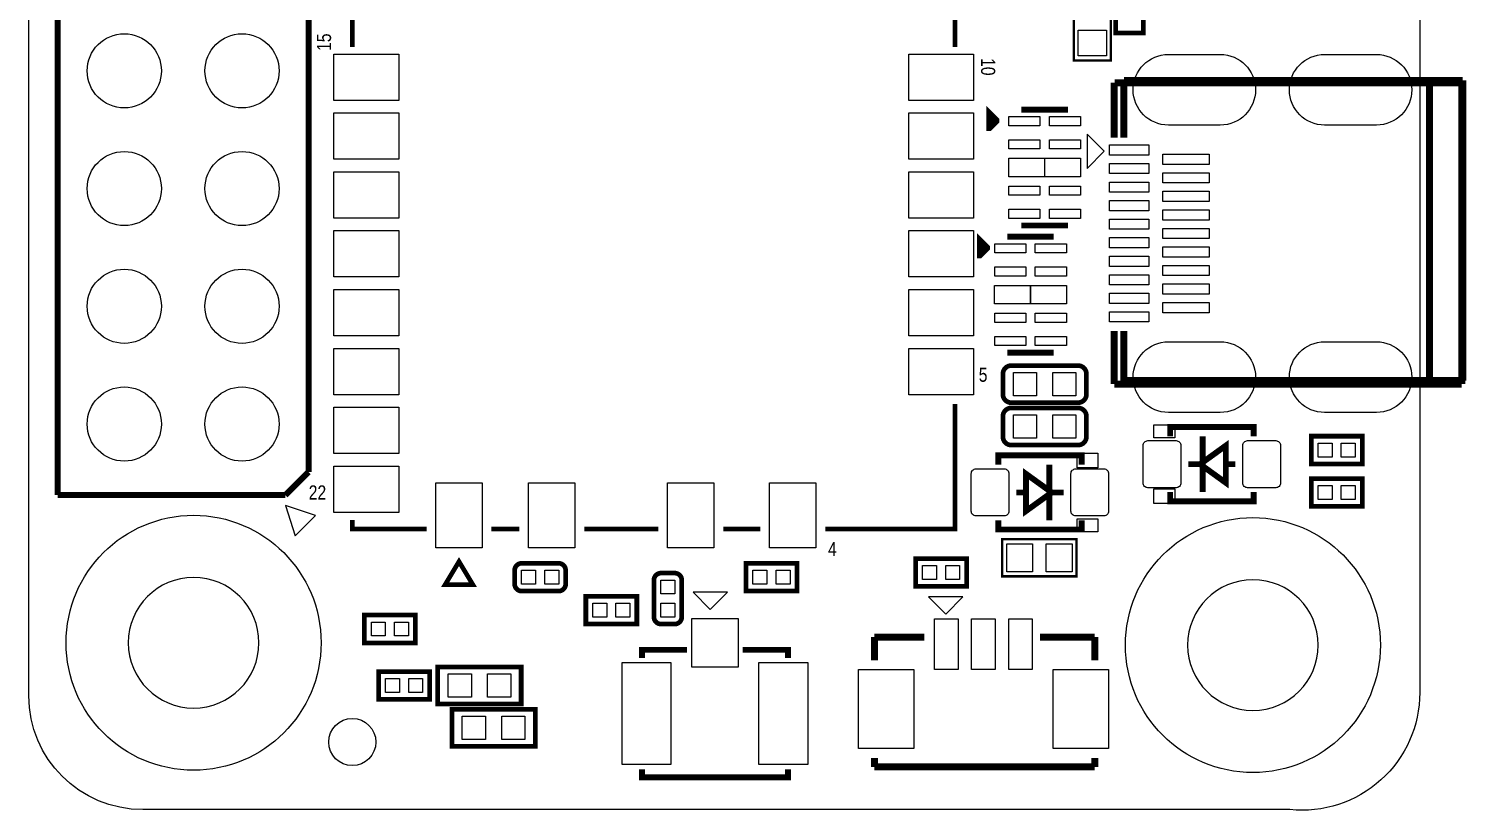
# Model space of a CAD drawing. Extents: x 49.7 to 81, y 45.3 to 110.3.
# Drawn here: x 49.71 to 80.72, y 45.26 to 62.13 of the extents above; entities that cross this region are included whole.
import ezdxf

# ---------------------------------------------------------------- set-up
doc = ezdxf.new("R2010")
doc.units = 0
for name, color, linetype in [('BG_OUTLINE', 5, 'CONTINUOUS'), ('PG_NEW-SILK-TOP', 6, 'CONTINUOUS'), ('PG_SILKSCREEN_TOP', 7, 'CONTINUOUS'), ('PIN_TOP', 92, 'CONTINUOUS')]:
    doc.layers.add(name, color=color, linetype=linetype)

msp = doc.modelspace()

# ---------------------------------------------------------------- linework, layer by layer
at = {"layer": 'BG_OUTLINE'}
for points in [[(49.71415, 107.799378, -0.414244), (52.193952, 110.278926), (77.254354, 110.278926, -0.414214), (79.719678, 107.813602), (79.719678, 47.804578, -0.444754), (76.917296, 45.277278), (52.171854, 45.277278, -0.414183), (49.71415, 47.734728)], [(54.679596, 48.87722, 1), (51.859809, 48.87708, 1)], [(77.52969, 48.827182, 1), (74.709903, 48.827042, 1)]]:
    msp.add_lwpolyline(points, format="xyb", close=True, dxfattribs=at)
at = {"layer": 'PG_NEW-SILK-TOP'}
for points, const_width in [([(50.339498, 52.06238), (50.339498, 103.392224)], 0.130048), ([(55.749698, 103.392224), (55.749698, 52.562252)], 0.130048), ([(73.056496, 61.442346), (72.256396, 61.442346), (72.256396, 63.042546), (73.056496, 63.042546), (73.056496, 61.442346)], 0.0508), ([(73.156826, 63.13551), (73.756774, 63.13551), (73.756774, 62.03569), (73.156826, 62.03569), (73.156826, 63.13551)], 0.1016), ([(72.128126, 60.381134), (71.128128, 60.381134)], 0.127), ([(71.823326, 57.637934), (70.823328, 57.637934)], 0.127), ([(72.128126, 57.881266), (71.128128, 57.881266)], 0.127), ([(71.823326, 55.138066), (70.823328, 55.138066)], 0.127), ([(74.334878, 53.330348), (74.334878, 53.5305), (76.134722, 53.5305), (76.134722, 53.330348)], 0.127), ([(77.37729, 52.735226), (77.37729, 53.335174), (78.47711, 53.335174), (78.47711, 52.735226), (77.37729, 52.735226)], 0.1016), ([(70.626478, 52.720748), (70.626478, 52.9209), (72.426322, 52.9209), (72.426322, 52.720748)], 0.127), ([(55.749698, 52.562252), (55.249572, 52.06238)], 0.130048), ([(78.47711, 52.420774), (78.47711, 51.820826), (77.37729, 51.820826), (77.37729, 52.420774), (78.47711, 52.420774)], 0.1016), ([(55.249572, 52.06238), (50.339498, 52.06238)], 0.130048), ([(76.134722, 52.130452), (76.134722, 51.9303), (74.334878, 51.9303), (74.334878, 52.130452)], 0.127), ([(72.426322, 51.520852), (72.426322, 51.3207), (70.626478, 51.3207), (70.626478, 51.520852)], 0.127), ([(72.314054, 51.110896), (72.314054, 50.310796), (70.713854, 50.310796), (70.713854, 51.110896), (72.314054, 51.110896)], 0.0508), ([(66.28511, 50.591974), (66.28511, 49.992026), (65.18529, 49.992026), (65.18529, 50.591974), (66.28511, 50.591974)], 0.1016), ([(69.94271, 50.693574), (69.94271, 50.093626), (68.84289, 50.093626), (68.84289, 50.693574), (69.94271, 50.693574)], 0.1016), ([(62.83071, 49.880774), (62.83071, 49.280826), (61.73089, 49.280826), (61.73089, 49.880774), (62.83071, 49.880774)], 0.1016), ([(58.05551, 49.474374), (58.05551, 48.874426), (56.95569, 48.874426), (56.95569, 49.474374), (58.05551, 49.474374)], 0.1016), ([(67.957192, 49.00041), (67.957192, 48.49876)], 0.1524), ([(67.957192, 49.00041), (69.030342, 49.00041)], 0.1524), ([(72.707246, 49.00041), (71.528686, 49.00041)], 0.1524), ([(72.707246, 49.00041), (72.707246, 48.49876)], 0.1524), ([(63.916052, 48.725074), (62.940946, 48.725074), (62.940946, 48.550068)], 0.127), ([(66.091054, 48.550068), (66.091054, 48.725074), (65.115948, 48.725074)], 0.127), ([(58.536078, 47.55515), (58.536078, 48.35525), (60.335922, 48.35525), (60.335922, 47.55515), (58.536078, 47.55515)], 0.1016), ([(57.26049, 47.655226), (57.26049, 48.255174), (58.36031, 48.255174), (58.36031, 47.655226), (57.26049, 47.655226)], 0.1016), ([(58.840878, 46.64075), (58.840878, 47.44085), (60.640722, 47.44085), (60.640722, 46.64075), (58.840878, 46.64075)], 0.1016), ([(62.940946, 46.150276), (62.940946, 45.97527), (66.091054, 45.97527), (66.091054, 46.150276)], 0.127), ([(67.957192, 46.200314), (67.957192, 46.389544)], 0.1524), ([(72.707246, 46.200314), (67.957192, 46.200314)], 0.1524), ([(72.707246, 46.200314), (72.707246, 46.389544)], 0.1524)]:
    msp.add_lwpolyline(points, dxfattribs=dict(at, const_width=const_width))
at = {"layer": 'PG_NEW-SILK-TOP', "const_width": 0.1016}
for points in [[(72.527922, 54.67985), (72.527922, 54.23535, -0.414244), (72.350122, 54.05755), (70.905878, 54.05755, -0.414244), (70.728078, 54.23535), (70.728078, 54.67985, -0.414244), (70.905878, 54.85765), (72.350122, 54.85765, -0.414244), (72.527922, 54.67985)], [(72.527922, 53.76545), (72.527922, 53.32095, -0.414244), (72.350122, 53.14315), (70.905878, 53.14315, -0.414244), (70.728078, 53.32095), (70.728078, 53.76545, -0.414244), (70.905878, 53.94325), (72.350122, 53.94325, -0.414244), (72.527922, 53.76545)], [(60.19546, 50.144426), (60.19546, 50.439574, -0.414157), (60.34786, 50.591974), (61.143134, 50.591974, -0.414139), (61.295534, 50.439574), (61.295534, 50.144426, -0.414241), (61.143134, 49.992026), (60.34786, 49.992026, -0.41426), (60.19546, 50.144426)], [(63.352426, 50.380646), (63.647574, 50.380646, -0.414362), (63.799974, 50.228246), (63.799974, 49.433226, -0.414362), (63.647574, 49.280826), (63.352426, 49.280826, -0.414362), (63.200026, 49.433226), (63.200026, 50.228246, -0.414362), (63.352426, 50.380646)]]:
    msp.add_lwpolyline(points, format="xyb", dxfattribs=at)
at = {"layer": 'PG_NEW-SILK-TOP'}
for points in [[(73.984866, 53.300376), (73.984866, 53.580284), (74.4347, 53.580284), (74.4347, 53.300376)], [(72.776334, 52.970684), (72.776334, 52.650898), (72.3265, 52.650898), (72.3265, 52.970684)], [(73.984866, 51.880516), (73.984866, 52.200302), (74.4347, 52.200302), (74.4347, 51.880516)], [(72.776334, 51.550824), (72.776334, 51.270916), (72.3265, 51.270916), (72.3265, 51.550824)]]:
    msp.add_lwpolyline(points, close=True, dxfattribs=at)
at = {"layer": 'PG_SILKSCREEN_TOP'}
for points, const_width in [([(56.695086, 61.729366), (56.695086, 63.529464)], 0.100076), ([(68.99529, 63.529464), (69.695314, 63.529464), (69.695314, 61.729366)], 0.100076), ([(73.336404, 61.0108), (73.336404, 59.77636)], 0.1524), ([(80.645508, 61.0108), (73.336404, 61.0108)], 0.1524), ([(80.645508, 54.5338), (80.645508, 61.0108)], 0.1524), ([(73.1266, 60.962794), (73.1266, 59.77636)], 0.1524), ([(73.134474, 60.95873), (80.629506, 60.95873)], 0.1524), ([(79.926434, 54.461918), (79.926434, 60.959746)], 0.1524), ([(80.626458, 54.459886), (80.626458, 60.961778)], 0.1524), ([(70.43039, 60.22721), (70.43039, 59.977274), (70.440296, 59.977274), (70.59041, 60.127388), (70.59041, 60.15736), (70.43039, 60.31738), (70.43039, 60.207144), (70.5104, 60.127388), (70.5104, 60.06719)], 0.119888), ([(70.22719, 57.48401), (70.22719, 57.234074), (70.237096, 57.234074), (70.38721, 57.384188), (70.38721, 57.41416), (70.22719, 57.57418), (70.22719, 57.463944), (70.3072, 57.384188), (70.3072, 57.32399)], 0.119888), ([(73.1266, 54.460902), (73.1266, 55.60441)], 0.1524), ([(73.336404, 54.5338), (73.336404, 55.60441)], 0.1524), ([(73.336404, 54.5338), (80.645508, 54.5338)], 0.1524), ([(73.133458, 54.45887), (80.625442, 54.45887)], 0.1524), ([(69.695314, 54.029356), (69.695314, 51.329336), (66.895218, 51.329336)], 0.100076), ([(75.034902, 53.330348), (75.034902, 52.130452)], 0.127), ([(74.9808, 52.7304), (75.534774, 53.13045), (75.534774, 53.030374)], 0.127), ([(75.534774, 53.13045), (75.534774, 52.33035)], 0.127), ([(71.726298, 51.520852), (71.726298, 52.720748)], 0.127), ([(74.7268, 52.7304), (74.9808, 52.7304)], 0.127), ([(75.534774, 52.430426), (75.534774, 52.33035), (74.9808, 52.7304)], 0.127), ([(75.534774, 52.7304), (75.7428, 52.7304)], 0.127), ([(71.226426, 52.420774), (71.226426, 52.52085), (71.7804, 52.1208)], 0.127), ([(71.226426, 51.72075), (71.226426, 52.52085)], 0.127), ([(71.226426, 52.1208), (71.0184, 52.1208)], 0.127), ([(71.7804, 52.1208), (71.226426, 51.72075), (71.226426, 51.820826)], 0.127), ([(72.0344, 52.1208), (71.7804, 52.1208)], 0.127), ([(58.295286, 51.329336), (56.695086, 51.329336), (56.695086, 51.529488)], 0.100076), ([(60.295282, 51.329336), (59.69508, 51.329336)], 0.100076), ([(63.295276, 51.329336), (61.695076, 51.329336)], 0.100076), ([(65.49517, 51.329336), (64.695324, 51.329336)], 0.100076), ([(59.295284, 50.12944), (58.99531, 50.629312), (58.695082, 50.12944), (59.295284, 50.12944)], 0.100076)]:
    msp.add_lwpolyline(points, dxfattribs=dict(at, const_width=const_width))
for points in [[(72.5424, 59.853576), (72.5424, 59.11342), (72.912478, 59.483498)], [(55.45963, 51.184048), (55.898542, 51.62296), (55.251858, 51.838606)], [(64.784478, 49.968912), (64.044322, 49.968912), (64.4144, 49.598834)], [(69.864478, 49.867566), (69.124322, 49.867566), (69.4944, 49.497488)]]:
    msp.add_lwpolyline(points, close=True, dxfattribs=at)
at = {"layer": 'PIN_TOP'}
for points in [[(72.961246, 61.538104), (72.351646, 61.538104), (72.351646, 62.096904), (72.961246, 62.096904)], [(56.29529, 61.579379), (57.695338, 61.579379), (57.695338, 60.579381), (56.29529, 60.579381)], [(70.09511, 60.579381), (68.695062, 60.579381), (68.695062, 61.579379), (70.09511, 61.579379)], [(56.29529, 60.309379), (57.695338, 60.309379), (57.695338, 59.309381), (56.29529, 59.309381)], [(70.09511, 59.309381), (68.695062, 59.309381), (68.695062, 60.309379), (70.09511, 60.309379)], [(70.855586, 60.231147), (71.525638, 60.231147), (71.525638, 60.031249), (70.855586, 60.031249)], [(71.730362, 60.231147), (72.400414, 60.231147), (72.400414, 60.031249), (71.730362, 60.031249)], [(70.855586, 59.731021), (71.525638, 59.731021), (71.525638, 59.531123), (70.855586, 59.531123)], [(71.730362, 59.731021), (72.400414, 59.731021), (72.400414, 59.531123), (71.730362, 59.531123)], [(73.876408, 59.398916), (73.026524, 59.398916), (73.026524, 59.61888), (73.876408, 59.61888)], [(70.852919, 59.331225), (71.627873, 59.331225), (71.627873, 58.931175), (70.852919, 58.931175)], [(71.628127, 59.331225), (72.403081, 59.331225), (72.403081, 58.931175), (71.628127, 58.931175)], [(75.176507, 59.198764), (74.176509, 59.198764), (74.176509, 59.418728), (75.176507, 59.418728)], [(56.29529, 59.039379), (57.695338, 59.039379), (57.695338, 58.039381), (56.29529, 58.039381)], [(70.09511, 58.039381), (68.695062, 58.039381), (68.695062, 59.039379), (70.09511, 59.039379)], [(73.876408, 58.998866), (73.026524, 58.998866), (73.026524, 59.21883), (73.876408, 59.21883)], [(75.176507, 58.798714), (74.176509, 58.798714), (74.176509, 59.018678), (75.176507, 59.018678)], [(70.855586, 58.731277), (71.525638, 58.731277), (71.525638, 58.531379), (70.855586, 58.531379)], [(71.730362, 58.731277), (72.400414, 58.731277), (72.400414, 58.531379), (71.730362, 58.531379)], [(73.876408, 58.598816), (73.026524, 58.598816), (73.026524, 58.81878), (73.876408, 58.81878)], [(75.176507, 58.398918), (74.176509, 58.398918), (74.176509, 58.618882), (75.176507, 58.618882)], [(73.876408, 58.198766), (73.026524, 58.198766), (73.026524, 58.41873), (73.876408, 58.41873)], [(70.855586, 58.231151), (71.525638, 58.231151), (71.525638, 58.031253), (70.855586, 58.031253)], [(71.730362, 58.231151), (72.400414, 58.231151), (72.400414, 58.031253), (71.730362, 58.031253)], [(73.876408, 57.798716), (73.026524, 57.798716), (73.026524, 58.01868), (73.876408, 58.01868)], [(75.176507, 57.998868), (74.176509, 57.998868), (74.176509, 58.218832), (75.176507, 58.218832)], [(56.29529, 57.769379), (57.695338, 57.769379), (57.695338, 56.769381), (56.29529, 56.769381)], [(70.09511, 56.769381), (68.695062, 56.769381), (68.695062, 57.769379), (70.09511, 57.769379)], [(75.176507, 57.598818), (74.176509, 57.598818), (74.176509, 57.818782), (75.176507, 57.818782)], [(70.550786, 57.487947), (71.220838, 57.487947), (71.220838, 57.288049), (70.550786, 57.288049)], [(71.425562, 57.487947), (72.095614, 57.487947), (72.095614, 57.288049), (71.425562, 57.288049)], [(73.876408, 57.39892), (73.026524, 57.39892), (73.026524, 57.618884), (73.876408, 57.618884)], [(75.176507, 57.198768), (74.176509, 57.198768), (74.176509, 57.418732), (75.176507, 57.418732)], [(73.876408, 56.99887), (73.026524, 56.99887), (73.026524, 57.218834), (73.876408, 57.218834)], [(70.550786, 56.987821), (71.220838, 56.987821), (71.220838, 56.787923), (70.550786, 56.787923)], [(71.425562, 56.987821), (72.095614, 56.987821), (72.095614, 56.787923), (71.425562, 56.787923)], [(73.876408, 56.59882), (73.026524, 56.59882), (73.026524, 56.818784), (73.876408, 56.818784)], [(75.176507, 56.798718), (74.176509, 56.798718), (74.176509, 57.018682), (75.176507, 57.018682)], [(56.29529, 56.499379), (57.695338, 56.499379), (57.695338, 55.499381), (56.29529, 55.499381)], [(70.09511, 55.499381), (68.695062, 55.499381), (68.695062, 56.499379), (70.09511, 56.499379)], [(70.548119, 56.588025), (71.323073, 56.588025), (71.323073, 56.187975), (70.548119, 56.187975)], [(71.323327, 56.588025), (72.098281, 56.588025), (72.098281, 56.187975), (71.323327, 56.187975)], [(75.176507, 56.398922), (74.176509, 56.398922), (74.176509, 56.618886), (75.176507, 56.618886)], [(73.876408, 56.19877), (73.026524, 56.19877), (73.026524, 56.418734), (73.876408, 56.418734)], [(75.176507, 55.998872), (74.176509, 55.998872), (74.176509, 56.218836), (75.176507, 56.218836)], [(70.550786, 55.988077), (71.220838, 55.988077), (71.220838, 55.788179), (70.550786, 55.788179)], [(71.425562, 55.988077), (72.095614, 55.988077), (72.095614, 55.788179), (71.425562, 55.788179)], [(73.876408, 55.79872), (73.026524, 55.79872), (73.026524, 56.018684), (73.876408, 56.018684)], [(56.29529, 55.229379), (57.695338, 55.229379), (57.695338, 54.229381), (56.29529, 54.229381)], [(70.09511, 54.229381), (68.695062, 54.229381), (68.695062, 55.229379), (70.09511, 55.229379)], [(70.550786, 55.487951), (71.220838, 55.487951), (71.220838, 55.288053), (70.550786, 55.288053)], [(71.425562, 55.487951), (72.095614, 55.487951), (72.095614, 55.288053), (71.425562, 55.288053)], [(71.453121, 54.707663), (71.453121, 54.207537), (70.952995, 54.207537), (70.952995, 54.707663)], [(72.303005, 54.707663), (72.303005, 54.207537), (71.802879, 54.207537), (71.802879, 54.707663)], [(56.29529, 53.959379), (57.695338, 53.959379), (57.695338, 52.959381), (56.29529, 52.959381)], [(71.453121, 53.793263), (71.453121, 53.293137), (70.952995, 53.293137), (70.952995, 53.793263)], [(72.303005, 53.793263), (72.303005, 53.293137), (71.802879, 53.293137), (71.802879, 53.793263)], [(77.52715, 52.885086), (77.52715, 53.18506), (77.827124, 53.18506), (77.827124, 52.885086)], [(78.027022, 52.885086), (78.027022, 53.18506), (78.326996, 53.18506), (78.326996, 52.885086)], [(56.29529, 52.689379), (57.695338, 52.689379), (57.695338, 51.689381), (56.29529, 51.689381)], [(59.495309, 52.329334), (59.495309, 50.929286), (58.495311, 50.929286), (58.495311, 52.329334)], [(61.495305, 52.329334), (61.495305, 50.929286), (60.495307, 50.929286), (60.495307, 52.329334)], [(64.495299, 52.329334), (64.495299, 50.929286), (63.495301, 50.929286), (63.495301, 52.329334)], [(66.695193, 52.329334), (66.695193, 50.929286), (65.695195, 50.929286), (65.695195, 52.329334)], [(77.827251, 52.270787), (77.827251, 51.970813), (77.527277, 51.970813), (77.527277, 52.270787)], [(78.327123, 52.270787), (78.327123, 51.970813), (78.027149, 51.970813), (78.027149, 52.270787)], [(71.368412, 51.015646), (71.368412, 50.406046), (70.809612, 50.406046), (70.809612, 51.015646)], [(72.218296, 51.015646), (72.218296, 50.406046), (71.659496, 50.406046), (71.659496, 51.015646)], [(69.292851, 50.543587), (69.292851, 50.243613), (68.992877, 50.243613), (68.992877, 50.543587)], [(69.792723, 50.543587), (69.792723, 50.243613), (69.492749, 50.243613), (69.492749, 50.543587)], [(60.34532, 50.141886), (60.34532, 50.44186), (60.645294, 50.44186), (60.645294, 50.141886)], [(60.845192, 50.141886), (60.845192, 50.44186), (61.145166, 50.44186), (61.145166, 50.141886)], [(65.635251, 50.441987), (65.635251, 50.142013), (65.335277, 50.142013), (65.335277, 50.441987)], [(66.135123, 50.441987), (66.135123, 50.142013), (65.835149, 50.142013), (65.835149, 50.441987)], [(63.350013, 50.230659), (63.649987, 50.230659), (63.649987, 49.930685), (63.350013, 49.930685)], [(62.180851, 49.730787), (62.180851, 49.430813), (61.880877, 49.430813), (61.880877, 49.730787)], [(62.680723, 49.730787), (62.680723, 49.430813), (62.380749, 49.430813), (62.380749, 49.730787)], [(63.350013, 49.730787), (63.649987, 49.730787), (63.649987, 49.430813), (63.350013, 49.430813)], [(57.405651, 49.324387), (57.405651, 49.024413), (57.105677, 49.024413), (57.105677, 49.324387)], [(57.905523, 49.324387), (57.905523, 49.024413), (57.605549, 49.024413), (57.605549, 49.324387)], [(65.015999, 49.400206), (65.015999, 48.35017), (64.016001, 48.35017), (64.016001, 49.400206)], [(69.2531, 48.304196), (69.2531, 49.396396), (69.7611, 49.396396), (69.7611, 48.304196)], [(70.0532, 48.304196), (70.0532, 49.396396), (70.5612, 49.396396), (70.5612, 48.304196)], [(70.8533, 48.304196), (70.8533, 49.396396), (71.3613, 49.396396), (71.3613, 48.304196)], [(62.516004, 48.450119), (63.56604, 48.450119), (63.56604, 46.250225), (62.516004, 46.250225)], [(65.46596, 48.450119), (66.515996, 48.450119), (66.515996, 46.250225), (65.46596, 46.250225)], [(57.41035, 47.805086), (57.41035, 48.10506), (57.710324, 48.10506), (57.710324, 47.805086)], [(57.910222, 47.805086), (57.910222, 48.10506), (58.210196, 48.10506), (58.210196, 47.805086)], [(58.760868, 47.70501), (58.760868, 48.205136), (59.260994, 48.205136), (59.260994, 47.70501)], [(59.610752, 47.70501), (59.610752, 48.205136), (60.110878, 48.205136), (60.110878, 47.70501)], [(67.610228, 46.599348), (67.610228, 48.301148), (68.804028, 48.301148), (68.804028, 46.599348)], [(71.810372, 46.599348), (71.810372, 48.301148), (73.004172, 48.301148), (73.004172, 46.599348)], [(59.065668, 46.79061), (59.065668, 47.290736), (59.565794, 47.290736), (59.565794, 46.79061)], [(59.915552, 46.79061), (59.915552, 47.290736), (60.415678, 47.290736), (60.415678, 46.79061)]]:
    msp.add_lwpolyline(points, close=True, dxfattribs=at)
for points in [[(74.297794, 61.57087), (75.415394, 61.57087, -1), (75.415394, 60.04687), (74.297794, 60.04687, -1)], [(77.667612, 61.57087), (78.785212, 61.57087, -1), (78.785212, 60.04687), (77.667612, 60.04687, -1)], [(74.297794, 55.37073), (75.415394, 55.37073, -1), (75.415394, 53.84673), (74.297794, 53.84673, -1)], [(77.667612, 55.37073), (78.785212, 55.37073, -1), (78.785212, 53.84673), (77.667612, 53.84673, -1)], [(74.566272, 53.1368), (74.566272, 52.324, -0.414214), (74.464672, 52.2224), (73.855072, 52.2224, -0.414214), (73.753472, 52.324), (73.753472, 53.1368, -0.414214), (73.855072, 53.2384), (74.464672, 53.2384, -0.414214)], [(76.716128, 53.1368), (76.716128, 52.324, -0.414214), (76.614528, 52.2224), (76.004928, 52.2224, -0.414214), (75.903328, 52.324), (75.903328, 53.1368, -0.414214), (76.004928, 53.2384), (76.614528, 53.2384, -0.414214)], [(70.045072, 51.7144), (70.045072, 52.5272, -0.414214), (70.146672, 52.6288), (70.756272, 52.6288, -0.414214), (70.857872, 52.5272), (70.857872, 51.7144, -0.414214), (70.756272, 51.6128), (70.146672, 51.6128, -0.414214)], [(72.194928, 51.7144), (72.194928, 52.5272, -0.414214), (72.296528, 52.6288), (72.906128, 52.6288, -0.414214), (73.007728, 52.5272), (73.007728, 51.7144, -0.414214), (72.906128, 51.6128), (72.296528, 51.6128, -0.414214)]]:
    msp.add_lwpolyline(points, format="xyb", close=True, dxfattribs=at)
for centre, radius in [((51.774598, 61.217302), 0.799973), ((54.314598, 61.217302), 0.799973), ((51.774598, 58.677302), 0.799973), ((54.314598, 58.677302), 0.799973), ((51.774598, 56.137302), 0.799973), ((54.314598, 56.137302), 0.799973), ((51.774598, 53.597302), 0.799973), ((54.314598, 53.597302), 0.799973), ((53.269642, 48.87722), 2.750058), ((76.119736, 48.827182), 2.750058), ((56.6928, 46.736), 0.508)]:
    msp.add_circle(centre, radius, dxfattribs=at)

# ---------------------------------------------------------------- texts
at = {"layer": 'PG_NEW-SILK-TOP', "width": 0.833333}
for s, rotation, p in [('15', 90, (56.2356, 61.6458)), ('10', 270, (70.2564, 61.4934))]:
    msp.add_text(s, height=0.3048, rotation=rotation, dxfattribs=at).set_placement(p)
for s, p in [('5', (70.2056, 54.5084)), ('22', (55.753, 51.9684)), ('4', (66.9544, 50.7492))]:
    msp.add_text(s, height=0.3048, dxfattribs=at).set_placement(p)

doc.saveas('drawing.dxf')
